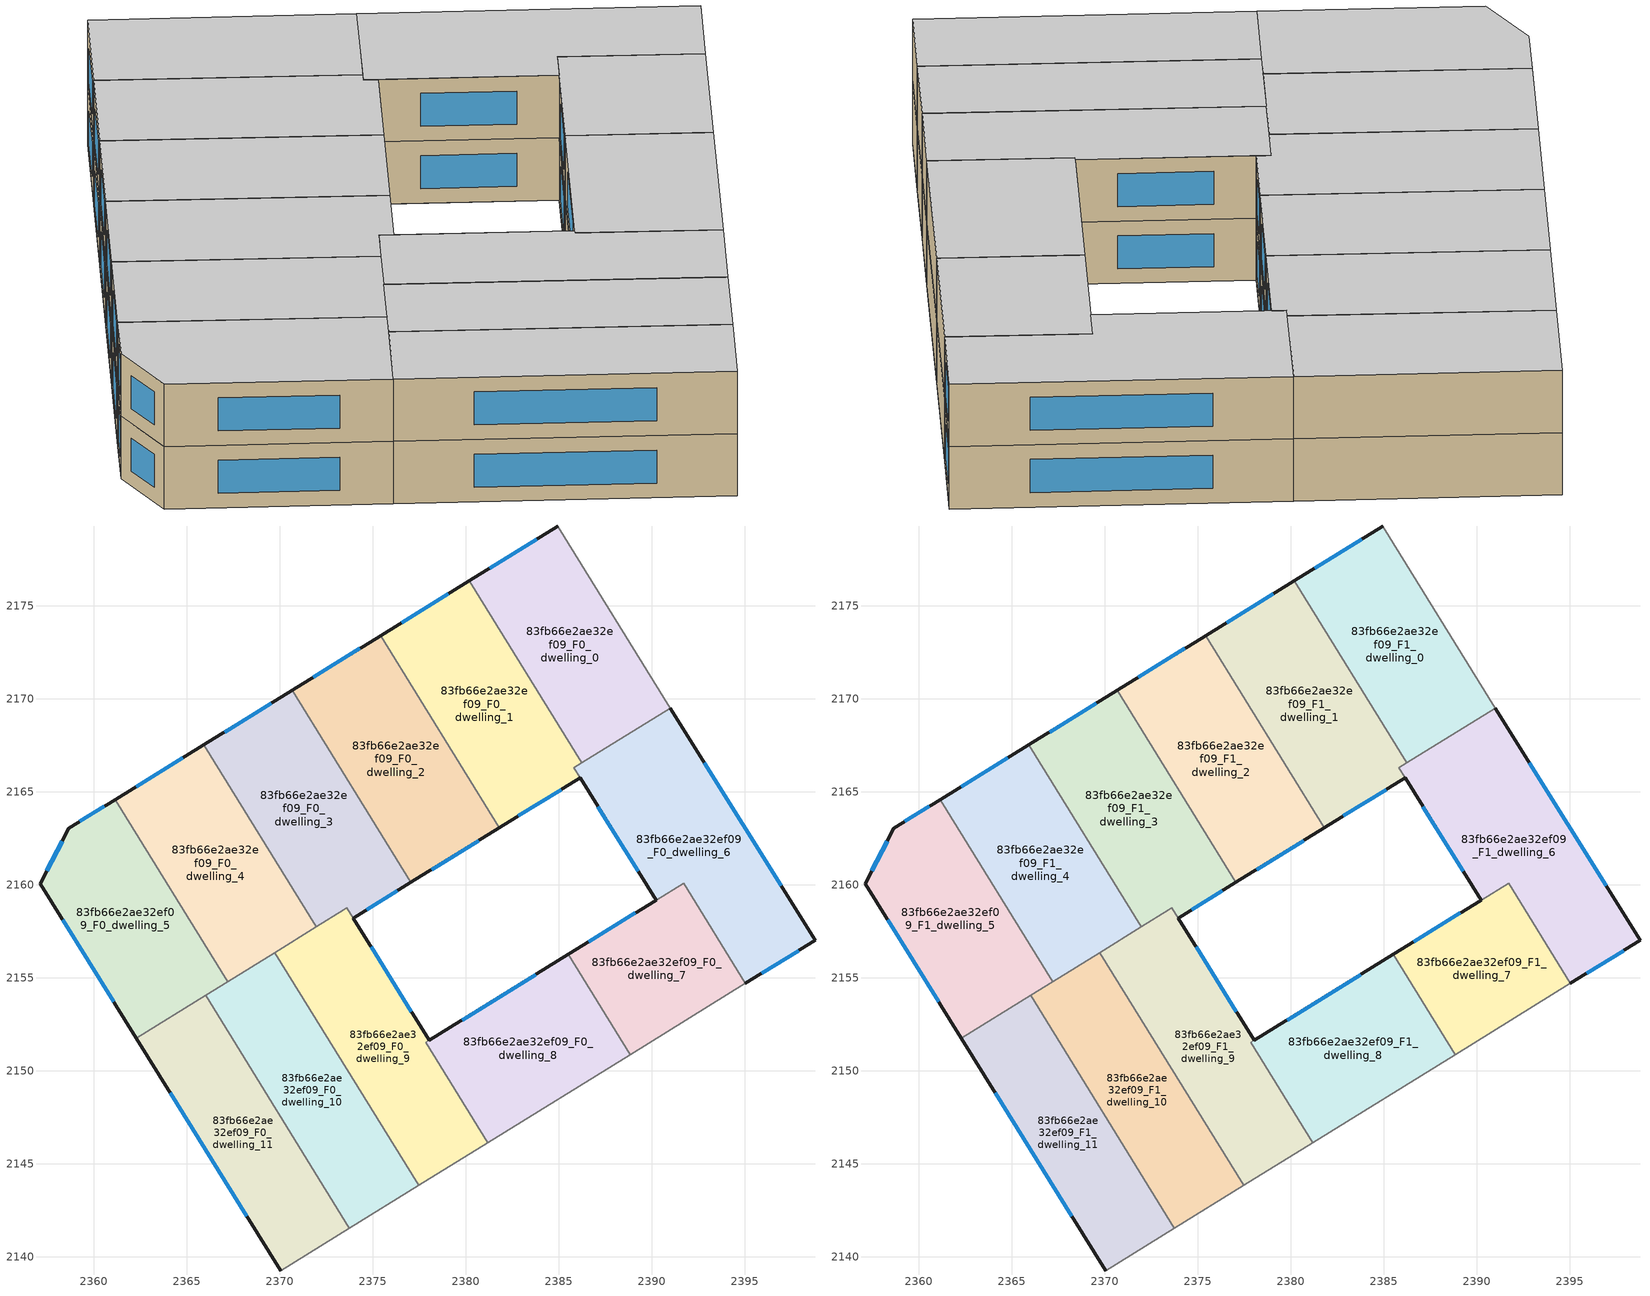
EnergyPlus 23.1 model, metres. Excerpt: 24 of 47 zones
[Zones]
83fb66e2ae32ef09_F0_dwelling_0
 floor ground (EU_floor_Construction): 2384.93,2179.26 2391.01,2169.5 2386.23,2166.55 2380.19,2176.33 z0
 wall outside (EU_wall_Construction): 2384.93,2179.26 2380.19,2176.33 z0:3
 wall to 83fb66e2ae32ef09_F0_dwelling_1 (EU_wall_Construction): 2380.19,2176.33 2386.23,2166.55 z0:3
 wall adiabatic (EU_wall_Construction): 2391.01,2169.5 2384.93,2179.26 z0:3
 wall to 83fb66e2ae32ef09_F0_dwelling_6 (EU_wall_Construction): 2386.23,2166.55 2391.01,2169.5 z0:3
 window (EU_Window_Construction): 2383.82,2178.57 2381.3,2177.02 z0.7:2.3
83fb66e2ae32ef09_F0_dwelling_1
 floor ground (EU_floor_Construction): 2380.19,2176.33 2386.23,2166.55 2385.81,2166.29 2386.14,2165.74 2381.81,2163.06 2375.43,2173.39 z0
 wall outside (EU_wall_Construction): 2380.19,2176.33 2375.43,2173.39 / 2381.81,2163.06 2386.14,2165.74 z0:3
 wall to 83fb66e2ae32ef09_F0_dwelling_2 (EU_wall_Construction): 2375.43,2173.39 2381.81,2163.06 z0:3
 wall to 83fb66e2ae32ef09_F0_dwelling_6 (EU_wall_Construction): 2386.14,2165.74 2385.81,2166.29 2386.23,2166.55 z0:3
 window (EU_Window_Construction): 2379.07,2175.64 2376.55,2174.08 / 2382.83,2163.69 2385.13,2165.11 z0.7:2.3
83fb66e2ae32ef09_F0_dwelling_10
 floor ground (EU_floor_Construction): 2369.73,2156.35 2377.47,2143.84 2373.75,2141.54 2366.02,2154.06 z0
 wall to 83fb66e2ae32ef09_F0_dwelling_11 (EU_wall_Construction): 2366.02,2154.06 2373.75,2141.54 z0:3
 wall to 83fb66e2ae32ef09_F0_dwelling_9 (EU_wall_Construction): 2377.47,2143.84 2369.73,2156.35 z0:3
 wall adiabatic (EU_wall_Construction): 2373.75,2141.54 2377.47,2143.84 z0:3
 wall to 83fb66e2ae32ef09_F0_dwelling_4 (EU_wall_Construction): 2369.73,2156.35 2367.21,2154.79 z0:3
 wall to 83fb66e2ae32ef09_F0_dwelling_5 (EU_wall_Construction): 2367.21,2154.79 2366.02,2154.06 z0:3
83fb66e2ae32ef09_F0_dwelling_11
 floor ground (EU_floor_Construction): 2366.02,2154.06 2373.75,2141.54 2370.05,2139.25 2362.28,2151.75 z0
 wall outside (EU_wall_Construction): 2362.28,2151.75 2370.05,2139.25 z0:3
 wall adiabatic (EU_wall_Construction): 2370.05,2139.25 2373.75,2141.54 z0:3
 wall to 83fb66e2ae32ef09_F0_dwelling_5 (EU_wall_Construction): 2366.02,2154.06 2362.28,2151.75 z0:3
 window (EU_Window_Construction): 2364.11,2148.81 2368.23,2142.19 z0.7:2.3
83fb66e2ae32ef09_F0_dwelling_2
 floor ground (EU_floor_Construction): 2375.43,2173.39 2381.81,2163.06 2377.06,2160.12 2370.67,2170.45 z0
 wall outside (EU_wall_Construction): 2375.43,2173.39 2370.67,2170.45 / 2377.06,2160.12 2381.81,2163.06 z0:3
 wall to 83fb66e2ae32ef09_F0_dwelling_3 (EU_wall_Construction): 2370.67,2170.45 2377.06,2160.12 z0:3
 window (EU_Window_Construction): 2374.31,2172.7 2371.79,2171.14 / 2378.17,2160.81 2380.7,2162.37 z0.7:2.3
83fb66e2ae32ef09_F0_dwelling_3
 floor ground (EU_floor_Construction): 2370.67,2170.45 2377.06,2160.12 2373.96,2158.21 2373.61,2158.75 2371.96,2157.73 2365.92,2167.52 z0
 wall outside (EU_wall_Construction): 2370.67,2170.45 2365.92,2167.52 / 2373.96,2158.21 2377.06,2160.12 z0:3
 wall to 83fb66e2ae32ef09_F0_dwelling_4 (EU_wall_Construction): 2365.92,2167.52 2371.96,2157.73 z0:3
 wall to 83fb66e2ae32ef09_F0_dwelling_9 (EU_wall_Construction): 2371.96,2157.73 2373.45,2158.65 2373.61,2158.75 2373.96,2158.21 z0:3
 window (EU_Window_Construction): 2369.56,2169.76 2367.03,2168.21 / 2374.68,2158.66 2376.33,2159.67 z0.7:2.3
83fb66e2ae32ef09_F0_dwelling_4
 floor ground (EU_floor_Construction): 2365.92,2167.52 2371.96,2157.73 2367.21,2154.79 2361.16,2164.58 z0
 wall outside (EU_wall_Construction): 2365.92,2167.52 2361.16,2164.58 z0:3
 wall to 83fb66e2ae32ef09_F0_dwelling_5 (EU_wall_Construction): 2361.16,2164.58 2367.21,2154.79 z0:3
 wall to 83fb66e2ae32ef09_F0_dwelling_9 (EU_wall_Construction): 2369.73,2156.35 2371.96,2157.73 z0:3
 window (EU_Window_Construction): 2364.8,2166.83 2362.28,2165.27 z0.7:2.3
83fb66e2ae32ef09_F0_dwelling_5
 floor ground (EU_floor_Construction): 2361.16,2164.58 2367.21,2154.79 2362.28,2151.75 2357.11,2160.06 2358.67,2163.04 z0
 wall outside (EU_wall_Construction): 2361.16,2164.58 2358.67,2163.04 2357.11,2160.06 2362.28,2151.75 z0:3
 window (EU_Window_Construction): 2358.33,2158.11 2361.07,2153.7 / 2358.31,2162.34 2357.48,2160.76 / 2360.58,2164.22 2359.26,2163.4 z0.7:2.3
83fb66e2ae32ef09_F0_dwelling_6
 floor ground (EU_floor_Construction): 2391.01,2169.5 2398.77,2157 2395.04,2154.69 2391.71,2160.08 2390.23,2159.17 2385.81,2166.29 z0
 wall outside (EU_wall_Construction): 2395.04,2154.69 2398.77,2157 2391.01,2169.5 / 2386.15,2165.75 2390.23,2159.17 z0:3
 wall to 83fb66e2ae32ef09_F0_dwelling_7 (EU_wall_Construction): 2390.23,2159.17 2391.71,2160.08 2395.04,2154.69 z0:3
 window (EU_Window_Construction): 2396.95,2159.94 2392.83,2166.56 / 2395.92,2155.24 2397.9,2156.46 / 2387.11,2164.2 2389.27,2160.71 z0.7:2.3
83fb66e2ae32ef09_F0_dwelling_7
 floor ground (EU_floor_Construction): 2391.71,2160.08 2395.04,2154.69 2388.84,2150.87 2385.51,2156.25 z0
 wall outside (EU_wall_Construction): 2390.23,2159.17 2385.51,2156.25 z0:3
 wall adiabatic (EU_wall_Construction): 2388.84,2150.87 2395.04,2154.69 z0:3
 wall to 83fb66e2ae32ef09_F0_dwelling_8 (EU_wall_Construction): 2385.51,2156.25 2388.84,2150.87 z0:3
 window (EU_Window_Construction): 2389.12,2158.48 2386.62,2156.94 z0.7:2.3
83fb66e2ae32ef09_F0_dwelling_8
 floor ground (EU_floor_Construction): 2385.51,2156.25 2388.84,2150.87 2381.19,2146.13 2377.86,2151.52 2378.05,2151.63 z0
 wall outside (EU_wall_Construction): 2385.51,2156.25 2378.05,2151.63 z0:3
 wall adiabatic (EU_wall_Construction): 2381.19,2146.13 2388.84,2150.87 z0:3
 wall to 83fb66e2ae32ef09_F0_dwelling_9 (EU_wall_Construction): 2378.04,2151.63 2377.86,2151.52 2381.19,2146.13 z0:3
 window (EU_Window_Construction): 2383.76,2155.17 2379.8,2152.72 z0.7:2.3
83fb66e2ae32ef09_F0_dwelling_9
 floor ground (EU_floor_Construction): 2373.61,2158.75 2378.04,2151.63 2377.86,2151.52 2381.19,2146.13 2377.47,2143.84 2369.73,2156.35 2373.45,2158.65 z0
 wall outside (EU_wall_Construction): 2378.04,2151.63 2373.95,2158.2 z0:3
 wall adiabatic (EU_wall_Construction): 2377.47,2143.84 2381.19,2146.13 z0:3
 window (EU_Window_Construction): 2377.08,2153.18 2374.91,2156.66 z0.7:2.3
83fb66e2ae32ef09_F1_dwelling_0
 floor to 83fb66e2ae32ef09_F0_dwelling_0 (EU_floor_Construction): 2384.93,2179.26 2391.01,2169.5 2386.23,2166.55 2380.19,2176.33 z3
 wall outside (EU_wall_Construction): 2384.93,2179.26 2380.19,2176.33 z3:6
 wall to 83fb66e2ae32ef09_F1_dwelling_1 (EU_wall_Construction): 2380.19,2176.33 2386.23,2166.55 z3:6
 wall adiabatic (EU_wall_Construction): 2391.01,2169.5 2384.93,2179.26 z3:6
 wall to 83fb66e2ae32ef09_F1_dwelling_6 (EU_wall_Construction): 2386.23,2166.55 2391.01,2169.5 z3:6
 window (EU_Window_Construction): 2383.82,2178.57 2381.3,2177.02 z3.7:5.3
 ceiling to 83fb66e2ae32ef09_F2_dwelling_0 (EU_floor_Construction): 2391.01,2169.5 2384.93,2179.26 2380.19,2176.33 2386.23,2166.55 z6
83fb66e2ae32ef09_F1_dwelling_1
 floor to 83fb66e2ae32ef09_F0_dwelling_1 (EU_floor_Construction): 2380.19,2176.33 2386.23,2166.55 2385.81,2166.29 2386.14,2165.74 2381.81,2163.06 2375.43,2173.39 z3
 wall outside (EU_wall_Construction): 2380.19,2176.33 2375.43,2173.39 / 2381.81,2163.06 2386.14,2165.74 z3:6
 wall to 83fb66e2ae32ef09_F1_dwelling_2 (EU_wall_Construction): 2375.43,2173.39 2381.81,2163.06 z3:6
 wall to 83fb66e2ae32ef09_F1_dwelling_6 (EU_wall_Construction): 2386.14,2165.74 2385.81,2166.29 2386.23,2166.55 z3:6
 window (EU_Window_Construction): 2379.07,2175.64 2376.55,2174.08 / 2382.83,2163.69 2385.13,2165.11 z3.7:5.3
 ceiling to 83fb66e2ae32ef09_F2_dwelling_1 (EU_floor_Construction): 2386.14,2165.74 2385.81,2166.29 2386.23,2166.55 2380.19,2176.33 2375.43,2173.39 2381.81,2163.06 z6
83fb66e2ae32ef09_F1_dwelling_10
 floor to 83fb66e2ae32ef09_F0_dwelling_10 (EU_floor_Construction): 2369.73,2156.35 2377.47,2143.84 2373.75,2141.54 2366.02,2154.06 z3
 wall to 83fb66e2ae32ef09_F1_dwelling_11 (EU_wall_Construction): 2366.02,2154.06 2373.75,2141.54 z3:6
 wall to 83fb66e2ae32ef09_F1_dwelling_9 (EU_wall_Construction): 2377.47,2143.84 2369.73,2156.35 z3:6
 wall adiabatic (EU_wall_Construction): 2373.75,2141.54 2377.47,2143.84 z3:6
 wall to 83fb66e2ae32ef09_F1_dwelling_4 (EU_wall_Construction): 2369.73,2156.35 2367.21,2154.79 z3:6
 wall to 83fb66e2ae32ef09_F1_dwelling_5 (EU_wall_Construction): 2367.21,2154.79 2366.02,2154.06 z3:6
 ceiling to 83fb66e2ae32ef09_F2_dwelling_10 (EU_floor_Construction): 2377.47,2143.84 2369.73,2156.35 2366.02,2154.06 2373.75,2141.54 z6
83fb66e2ae32ef09_F1_dwelling_11
 floor to 83fb66e2ae32ef09_F0_dwelling_11 (EU_floor_Construction): 2366.02,2154.06 2373.75,2141.54 2370.05,2139.25 2362.28,2151.75 z3
 wall outside (EU_wall_Construction): 2362.28,2151.75 2370.05,2139.25 z3:6
 wall adiabatic (EU_wall_Construction): 2370.05,2139.25 2373.75,2141.54 z3:6
 wall to 83fb66e2ae32ef09_F1_dwelling_5 (EU_wall_Construction): 2366.02,2154.06 2362.28,2151.75 z3:6
 window (EU_Window_Construction): 2364.11,2148.81 2368.23,2142.19 z3.7:5.3
 ceiling to 83fb66e2ae32ef09_F2_dwelling_11 (EU_floor_Construction): 2373.75,2141.54 2366.02,2154.06 2362.28,2151.75 2370.05,2139.25 z6
83fb66e2ae32ef09_F1_dwelling_2
 floor to 83fb66e2ae32ef09_F0_dwelling_2 (EU_floor_Construction): 2375.43,2173.39 2381.81,2163.06 2377.06,2160.12 2370.67,2170.45 z3
 wall outside (EU_wall_Construction): 2375.43,2173.39 2370.67,2170.45 / 2377.06,2160.12 2381.81,2163.06 z3:6
 wall to 83fb66e2ae32ef09_F1_dwelling_3 (EU_wall_Construction): 2370.67,2170.45 2377.06,2160.12 z3:6
 window (EU_Window_Construction): 2374.31,2172.7 2371.79,2171.14 / 2378.17,2160.81 2380.7,2162.37 z3.7:5.3
 ceiling to 83fb66e2ae32ef09_F2_dwelling_2 (EU_floor_Construction): 2381.81,2163.06 2375.43,2173.39 2370.67,2170.45 2377.06,2160.12 z6
83fb66e2ae32ef09_F1_dwelling_3
 floor to 83fb66e2ae32ef09_F0_dwelling_3 (EU_floor_Construction): 2370.67,2170.45 2377.06,2160.12 2373.96,2158.21 2373.61,2158.75 2371.96,2157.73 2365.92,2167.52 z3
 wall outside (EU_wall_Construction): 2370.67,2170.45 2365.92,2167.52 / 2373.96,2158.21 2377.06,2160.12 z3:6
 wall to 83fb66e2ae32ef09_F1_dwelling_4 (EU_wall_Construction): 2365.92,2167.52 2371.96,2157.73 z3:6
 wall to 83fb66e2ae32ef09_F1_dwelling_9 (EU_wall_Construction): 2371.96,2157.73 2373.45,2158.65 2373.61,2158.75 2373.96,2158.21 z3:6
 window (EU_Window_Construction): 2369.56,2169.76 2367.03,2168.21 / 2374.68,2158.66 2376.33,2159.67 z3.7:5.3
 ceiling to 83fb66e2ae32ef09_F2_dwelling_3 (EU_floor_Construction): 2377.06,2160.12 2370.67,2170.45 2365.92,2167.52 2371.96,2157.73 2373.61,2158.75 2373.96,2158.21 z6
83fb66e2ae32ef09_F1_dwelling_4
 floor to 83fb66e2ae32ef09_F0_dwelling_4 (EU_floor_Construction): 2365.92,2167.52 2371.96,2157.73 2367.21,2154.79 2361.16,2164.58 z3
 wall outside (EU_wall_Construction): 2365.92,2167.52 2361.16,2164.58 z3:6
 wall to 83fb66e2ae32ef09_F1_dwelling_5 (EU_wall_Construction): 2361.16,2164.58 2367.21,2154.79 z3:6
 wall to 83fb66e2ae32ef09_F1_dwelling_9 (EU_wall_Construction): 2369.73,2156.35 2371.96,2157.73 z3:6
 window (EU_Window_Construction): 2364.8,2166.83 2362.28,2165.27 z3.7:5.3
 ceiling to 83fb66e2ae32ef09_F2_dwelling_4 (EU_floor_Construction): 2371.96,2157.73 2365.92,2167.52 2361.16,2164.58 2367.21,2154.79 z6
83fb66e2ae32ef09_F1_dwelling_5
 floor to 83fb66e2ae32ef09_F0_dwelling_5 (EU_floor_Construction): 2361.16,2164.58 2367.21,2154.79 2362.28,2151.75 2357.11,2160.06 2358.67,2163.04 z3
 wall outside (EU_wall_Construction): 2361.16,2164.58 2358.67,2163.04 2357.11,2160.06 2362.28,2151.75 z3:6
 window (EU_Window_Construction): 2358.33,2158.11 2361.07,2153.7 / 2358.31,2162.34 2357.48,2160.76 / 2360.58,2164.22 2359.26,2163.4 z3.7:5.3
 ceiling to 83fb66e2ae32ef09_F2_dwelling_5 (EU_floor_Construction): 2367.21,2154.79 2361.16,2164.58 2358.67,2163.04 2357.11,2160.06 2362.28,2151.75 z6
83fb66e2ae32ef09_F1_dwelling_6
 floor to 83fb66e2ae32ef09_F0_dwelling_6 (EU_floor_Construction): 2391.01,2169.5 2398.77,2157 2395.04,2154.69 2391.71,2160.08 2390.23,2159.17 2385.81,2166.29 z3
 wall outside (EU_wall_Construction): 2395.04,2154.69 2398.77,2157 2391.01,2169.5 / 2386.15,2165.75 2390.23,2159.17 z3:6
 wall to 83fb66e2ae32ef09_F1_dwelling_7 (EU_wall_Construction): 2390.23,2159.17 2391.71,2160.08 2395.04,2154.69 z3:6
 window (EU_Window_Construction): 2396.95,2159.94 2392.83,2166.56 / 2395.92,2155.24 2397.9,2156.46 / 2387.11,2164.2 2389.27,2160.71 z3.7:5.3
 ceiling to 83fb66e2ae32ef09_F2_dwelling_6 (EU_floor_Construction): 2398.77,2157 2391.01,2169.5 2385.81,2166.29 2390.23,2159.17 2391.71,2160.08 2395.04,2154.69 z6
83fb66e2ae32ef09_F1_dwelling_7
 floor to 83fb66e2ae32ef09_F0_dwelling_7 (EU_floor_Construction): 2391.71,2160.08 2395.04,2154.69 2388.84,2150.87 2385.51,2156.25 z3
 wall outside (EU_wall_Construction): 2390.23,2159.17 2385.51,2156.25 z3:6
 wall adiabatic (EU_wall_Construction): 2388.84,2150.87 2395.04,2154.69 z3:6
 wall to 83fb66e2ae32ef09_F1_dwelling_8 (EU_wall_Construction): 2385.51,2156.25 2388.84,2150.87 z3:6
 window (EU_Window_Construction): 2389.12,2158.48 2386.62,2156.94 z3.7:5.3
 ceiling to 83fb66e2ae32ef09_F2_dwelling_7 (EU_floor_Construction): 2395.04,2154.69 2391.71,2160.08 2385.51,2156.25 2388.84,2150.87 z6
83fb66e2ae32ef09_F1_dwelling_8
 floor to 83fb66e2ae32ef09_F0_dwelling_8 (EU_floor_Construction): 2385.51,2156.25 2388.84,2150.87 2381.19,2146.13 2377.86,2151.52 2378.05,2151.63 z3
 wall outside (EU_wall_Construction): 2385.51,2156.25 2378.05,2151.63 z3:6
 wall adiabatic (EU_wall_Construction): 2381.19,2146.13 2388.84,2150.87 z3:6
 wall to 83fb66e2ae32ef09_F1_dwelling_9 (EU_wall_Construction): 2378.04,2151.63 2377.86,2151.52 2381.19,2146.13 z3:6
 window (EU_Window_Construction): 2383.76,2155.17 2379.8,2152.72 z3.7:5.3
 ceiling to 83fb66e2ae32ef09_F2_dwelling_8 (EU_floor_Construction): 2388.84,2150.87 2385.51,2156.25 2378.05,2151.63 2377.86,2151.52 2381.19,2146.13 z6
83fb66e2ae32ef09_F1_dwelling_9
 floor to 83fb66e2ae32ef09_F0_dwelling_9 (EU_floor_Construction): 2373.61,2158.75 2378.04,2151.63 2377.86,2151.52 2381.19,2146.13 2377.47,2143.84 2369.73,2156.35 2373.45,2158.65 z3
 wall outside (EU_wall_Construction): 2378.04,2151.63 2373.95,2158.2 z3:6
 wall adiabatic (EU_wall_Construction): 2377.47,2143.84 2381.19,2146.13 z3:6
 window (EU_Window_Construction): 2377.08,2153.18 2374.91,2156.66 z3.7:5.3
 ceiling to 83fb66e2ae32ef09_F2_dwelling_9 (EU_floor_Construction): 2381.19,2146.13 2377.86,2151.52 2378.04,2151.63 2373.61,2158.75 2373.45,2158.65 2369.73,2156.35 2377.47,2143.84 z6
[Building]
EU S2 Campaign: North Axis=0; Terrain=City; Solar Distribution=FullExterior
[Site:Location]
Budapest.Ferenc.Liszt.Intl.AP: Latitude=47.437; Longitude=19.256; Time Zone=1; Elevation=185
[SizingPeriod:WeatherFileDays]
AnnualSizingPeriod: Begin Month=1; Begin Day of Month=1; End Month=12; End Day of Month=31; Day of Week for Start Day=Monday; Use Weather File Daylight Saving Period=No; Use Weather File Rain and Snow Indicators=No
[MATERIAL]
EU_InternalMass_Material: Roughness=MediumRough; Thickness=0.1; Conductivity=1; Density=1800; Specific Heat=900; Thermal Absorptance=0.9; Solar Absorptance=0.7; Visible Absorptance=0.7
[MATERIAL:NOMASS] Roughness=MediumRough; Thermal Absorptance=0.9; Solar Absorptance=0.7; Visible Absorptance=0.7
Name | Thermal Resistance
EU_wall_NoMass | 0.832559
EU_floor_NoMass | 0.872794
[WINDOWMATERIAL:SIMPLEGLAZINGSYSTEM]
EU_Window_SimpleGlazing: UFactor=2.79869; Solar Heat Gain Coefficient=0.75; Visible Transmittance=0.75
[CONSTRUCTION]
EU_wall_Construction: EU_wall_NoMass
EU_floor_Construction: EU_floor_NoMass
EU_Window_Construction: EU_Window_SimpleGlazing
EU_InternalMass_Construction: EU_InternalMass_Material
[ZONE] Type=1; Multiplier=1; Ceiling Height=autocalculate; Floor Area=autocalculate; Part of Total Floor Area=Yes
Name | Volume
83fb66e2ae32ef09_F0_dwelling_0; 83fb66e2ae32ef09_F1_dwelling_0 | 192.948
83fb66e2ae32ef09_F0_dwelling_1; 83fb66e2ae32ef09_F1_dwelling_1 | 202.693
83fb66e2ae32ef09_F0_dwelling_10; 83fb66e2ae32ef09_F1_dwelling_10 | 192.91
83fb66e2ae32ef09_F0_dwelling_11; 83fb66e2ae32ef09_F1_dwelling_11 | 192.95
83fb66e2ae32ef09_F0_dwelling_2; 83fb66e2ae32ef09_F1_dwelling_2 | 203.661
83fb66e2ae32ef09_F0_dwelling_3; 83fb66e2ae32ef09_F1_dwelling_3 | 199.964
83fb66e2ae32ef09_F0_dwelling_4; 83fb66e2ae32ef09_F1_dwelling_4 | 192.937
83fb66e2ae32ef09_F0_dwelling_5; 83fb66e2ae32ef09_F1_dwelling_5 | 192.918
83fb66e2ae32ef09_F0_dwelling_6; 83fb66e2ae32ef09_F1_dwelling_6 | 236.82
83fb66e2ae32ef09_F0_dwelling_7; 83fb66e2ae32ef09_F1_dwelling_7 | 138.366
83fb66e2ae32ef09_F0_dwelling_8; 83fb66e2ae32ef09_F1_dwelling_8 | 170.898
83fb66e2ae32ef09_F0_dwelling_9; 83fb66e2ae32ef09_F1_dwelling_9 | 198.029
[INTERNALMASS] Construction=EU_InternalMass_Construction
Name | Zone or ZoneList | Surface Area
83fb66e2ae32ef09_F0_dwelling_0_EU_InternalMass | 83fb66e2ae32ef09_F0_dwelling_0 | 64.3162
83fb66e2ae32ef09_F0_dwelling_1_EU_InternalMass | 83fb66e2ae32ef09_F0_dwelling_1 | 67.5623
83fb66e2ae32ef09_F0_dwelling_2_EU_InternalMass | 83fb66e2ae32ef09_F0_dwelling_2 | 67.8938
83fb66e2ae32ef09_F0_dwelling_3_EU_InternalMass | 83fb66e2ae32ef09_F0_dwelling_3 | 66.6567
83fb66e2ae32ef09_F0_dwelling_4_EU_InternalMass | 83fb66e2ae32ef09_F0_dwelling_4 | 64.3124
83fb66e2ae32ef09_F0_dwelling_5_EU_InternalMass | 83fb66e2ae32ef09_F0_dwelling_5 | 64.3063
83fb66e2ae32ef09_F0_dwelling_6_EU_InternalMass | 83fb66e2ae32ef09_F0_dwelling_6 | 78.9581
83fb66e2ae32ef09_F0_dwelling_7_EU_InternalMass | 83fb66e2ae32ef09_F0_dwelling_7 | 46.1363
83fb66e2ae32ef09_F0_dwelling_8_EU_InternalMass | 83fb66e2ae32ef09_F0_dwelling_8 | 56.969
83fb66e2ae32ef09_F0_dwelling_9_EU_InternalMass | 83fb66e2ae32ef09_F0_dwelling_9 | 66.0131
83fb66e2ae32ef09_F0_dwelling_10_EU_InternalMass | 83fb66e2ae32ef09_F0_dwelling_10 | 64.3032
83fb66e2ae32ef09_F0_dwelling_11_EU_InternalMass | 83fb66e2ae32ef09_F0_dwelling_11 | 64.3165
83fb66e2ae32ef09_F1_dwelling_0_EU_InternalMass | 83fb66e2ae32ef09_F1_dwelling_0 | 64.3162
83fb66e2ae32ef09_F1_dwelling_1_EU_InternalMass | 83fb66e2ae32ef09_F1_dwelling_1 | 67.5623
83fb66e2ae32ef09_F1_dwelling_2_EU_InternalMass | 83fb66e2ae32ef09_F1_dwelling_2 | 67.8938
83fb66e2ae32ef09_F1_dwelling_3_EU_InternalMass | 83fb66e2ae32ef09_F1_dwelling_3 | 66.6567
83fb66e2ae32ef09_F1_dwelling_4_EU_InternalMass | 83fb66e2ae32ef09_F1_dwelling_4 | 64.3124
83fb66e2ae32ef09_F1_dwelling_5_EU_InternalMass | 83fb66e2ae32ef09_F1_dwelling_5 | 64.3063
83fb66e2ae32ef09_F1_dwelling_6_EU_InternalMass | 83fb66e2ae32ef09_F1_dwelling_6 | 78.9581
83fb66e2ae32ef09_F1_dwelling_7_EU_InternalMass | 83fb66e2ae32ef09_F1_dwelling_7 | 46.1363
83fb66e2ae32ef09_F1_dwelling_8_EU_InternalMass | 83fb66e2ae32ef09_F1_dwelling_8 | 56.969
83fb66e2ae32ef09_F1_dwelling_9_EU_InternalMass | 83fb66e2ae32ef09_F1_dwelling_9 | 66.0131
83fb66e2ae32ef09_F1_dwelling_10_EU_InternalMass | 83fb66e2ae32ef09_F1_dwelling_10 | 64.3032
83fb66e2ae32ef09_F1_dwelling_11_EU_InternalMass | 83fb66e2ae32ef09_F1_dwelling_11 | 64.3165
[OTHEREQUIPMENT] Fuel Type=Electricity; Design Level Calculation Method=Watts/Area; Power per Zone Floor Area=1; Fraction Latent=0; Fraction Radiant=0; Fraction Lost=0; Carbon Dioxide Generation Rate=0; EndUse Subcategory=EU_Step8_InternalGains
Name | Zone or ZoneList or Space or SpaceList | Schedule
EU_Step8_InternalGain_83fb66e2ae32ef09_F0_dwelling_0_f000 | 83fb66e2ae32ef09_F0_dwelling_0 | EU_Step8_GainSchedule_83fb66e2ae32ef09_F0_dwelling_0_f000
EU_Step8_InternalGain_83fb66e2ae32ef09_F0_dwelling_1_f000 | 83fb66e2ae32ef09_F0_dwelling_1 | EU_Step8_GainSchedule_83fb66e2ae32ef09_F0_dwelling_1_f000
EU_Step8_InternalGain_83fb66e2ae32ef09_F0_dwelling_2_f000 | 83fb66e2ae32ef09_F0_dwelling_2 | EU_Step8_GainSchedule_83fb66e2ae32ef09_F0_dwelling_2_f000
EU_Step8_InternalGain_83fb66e2ae32ef09_F0_dwelling_3_f000 | 83fb66e2ae32ef09_F0_dwelling_3 | EU_Step8_GainSchedule_83fb66e2ae32ef09_F0_dwelling_3_f000
EU_Step8_InternalGain_83fb66e2ae32ef09_F0_dwelling_4_f000 | 83fb66e2ae32ef09_F0_dwelling_4 | EU_Step8_GainSchedule_83fb66e2ae32ef09_F0_dwelling_4_f000
EU_Step8_InternalGain_83fb66e2ae32ef09_F0_dwelling_5_f000 | 83fb66e2ae32ef09_F0_dwelling_5 | EU_Step8_GainSchedule_83fb66e2ae32ef09_F0_dwelling_5_f000
EU_Step8_InternalGain_83fb66e2ae32ef09_F0_dwelling_6_f000 | 83fb66e2ae32ef09_F0_dwelling_6 | EU_Step8_GainSchedule_83fb66e2ae32ef09_F0_dwelling_6_f000
EU_Step8_InternalGain_83fb66e2ae32ef09_F0_dwelling_7_f000 | 83fb66e2ae32ef09_F0_dwelling_7 | EU_Step8_GainSchedule_83fb66e2ae32ef09_F0_dwelling_7_f000
EU_Step8_InternalGain_83fb66e2ae32ef09_F0_dwelling_8_f000 | 83fb66e2ae32ef09_F0_dwelling_8 | EU_Step8_GainSchedule_83fb66e2ae32ef09_F0_dwelling_8_f000
EU_Step8_InternalGain_83fb66e2ae32ef09_F0_dwelling_9_f000 | 83fb66e2ae32ef09_F0_dwelling_9 | EU_Step8_GainSchedule_83fb66e2ae32ef09_F0_dwelling_9_f000
EU_Step8_InternalGain_83fb66e2ae32ef09_F0_dwelling_10_f000 | 83fb66e2ae32ef09_F0_dwelling_10 | EU_Step8_GainSchedule_83fb66e2ae32ef09_F0_dwelling_10_f000
EU_Step8_InternalGain_83fb66e2ae32ef09_F0_dwelling_11_f000 | 83fb66e2ae32ef09_F0_dwelling_11 | EU_Step8_GainSchedule_83fb66e2ae32ef09_F0_dwelling_11_f000
EU_Step8_InternalGain_83fb66e2ae32ef09_F1_dwelling_0_f000 | 83fb66e2ae32ef09_F1_dwelling_0 | EU_Step8_GainSchedule_83fb66e2ae32ef09_F1_dwelling_0_f000
EU_Step8_InternalGain_83fb66e2ae32ef09_F1_dwelling_1_f000 | 83fb66e2ae32ef09_F1_dwelling_1 | EU_Step8_GainSchedule_83fb66e2ae32ef09_F1_dwelling_1_f000
EU_Step8_InternalGain_83fb66e2ae32ef09_F1_dwelling_2_f000 | 83fb66e2ae32ef09_F1_dwelling_2 | EU_Step8_GainSchedule_83fb66e2ae32ef09_F1_dwelling_2_f000
EU_Step8_InternalGain_83fb66e2ae32ef09_F1_dwelling_3_f000 | 83fb66e2ae32ef09_F1_dwelling_3 | EU_Step8_GainSchedule_83fb66e2ae32ef09_F1_dwelling_3_f000
EU_Step8_InternalGain_83fb66e2ae32ef09_F1_dwelling_4_f000 | 83fb66e2ae32ef09_F1_dwelling_4 | EU_Step8_GainSchedule_83fb66e2ae32ef09_F1_dwelling_4_f000
EU_Step8_InternalGain_83fb66e2ae32ef09_F1_dwelling_5_f000 | 83fb66e2ae32ef09_F1_dwelling_5 | EU_Step8_GainSchedule_83fb66e2ae32ef09_F1_dwelling_5_f000
EU_Step8_InternalGain_83fb66e2ae32ef09_F1_dwelling_6_f000 | 83fb66e2ae32ef09_F1_dwelling_6 | EU_Step8_GainSchedule_83fb66e2ae32ef09_F1_dwelling_6_f000
EU_Step8_InternalGain_83fb66e2ae32ef09_F1_dwelling_7_f000 | 83fb66e2ae32ef09_F1_dwelling_7 | EU_Step8_GainSchedule_83fb66e2ae32ef09_F1_dwelling_7_f000
EU_Step8_InternalGain_83fb66e2ae32ef09_F1_dwelling_8_f000 | 83fb66e2ae32ef09_F1_dwelling_8 | EU_Step8_GainSchedule_83fb66e2ae32ef09_F1_dwelling_8_f000
EU_Step8_InternalGain_83fb66e2ae32ef09_F1_dwelling_9_f000 | 83fb66e2ae32ef09_F1_dwelling_9 | EU_Step8_GainSchedule_83fb66e2ae32ef09_F1_dwelling_9_f000
EU_Step8_InternalGain_83fb66e2ae32ef09_F1_dwelling_10_f000 | 83fb66e2ae32ef09_F1_dwelling_10 | EU_Step8_GainSchedule_83fb66e2ae32ef09_F1_dwelling_10_f000
EU_Step8_InternalGain_83fb66e2ae32ef09_F1_dwelling_11_f000 | 83fb66e2ae32ef09_F1_dwelling_11 | EU_Step8_GainSchedule_83fb66e2ae32ef09_F1_dwelling_11_f000
[ZONEVENTILATION:DESIGNFLOWRATE] Schedule=EU_AlwaysOn; Design Flow Rate Calculation Method=AirChanges/Hour; Air Changes per Hour=0.475469; Ventilation Type=Natural; Fan Pressure Rise=0; Fan Total Efficiency=1; Constant Term Coefficient=1; Temperature Term Coefficient=0; Velocity Term Coefficient=0; Velocity Squared Term Coefficient=0; Minimum Indoor Temperature=-100; Maximum Indoor Temperature=100; Delta Temperature=-100; Minimum Outdoor Temperature=-100; Maximum Outdoor Temperature=100; Maximum Wind Speed=40
Name | Zone or ZoneList or Space or SpaceList
EU_ConstantAir_83fb66e2ae32ef09_F0_dwelling_0 | 83fb66e2ae32ef09_F0_dwelling_0
EU_ConstantAir_83fb66e2ae32ef09_F0_dwelling_1 | 83fb66e2ae32ef09_F0_dwelling_1
EU_ConstantAir_83fb66e2ae32ef09_F0_dwelling_2 | 83fb66e2ae32ef09_F0_dwelling_2
EU_ConstantAir_83fb66e2ae32ef09_F0_dwelling_3 | 83fb66e2ae32ef09_F0_dwelling_3
EU_ConstantAir_83fb66e2ae32ef09_F0_dwelling_4 | 83fb66e2ae32ef09_F0_dwelling_4
EU_ConstantAir_83fb66e2ae32ef09_F0_dwelling_5 | 83fb66e2ae32ef09_F0_dwelling_5
EU_ConstantAir_83fb66e2ae32ef09_F0_dwelling_6 | 83fb66e2ae32ef09_F0_dwelling_6
EU_ConstantAir_83fb66e2ae32ef09_F0_dwelling_7 | 83fb66e2ae32ef09_F0_dwelling_7
EU_ConstantAir_83fb66e2ae32ef09_F0_dwelling_8 | 83fb66e2ae32ef09_F0_dwelling_8
EU_ConstantAir_83fb66e2ae32ef09_F0_dwelling_9 | 83fb66e2ae32ef09_F0_dwelling_9
EU_ConstantAir_83fb66e2ae32ef09_F0_dwelling_10 | 83fb66e2ae32ef09_F0_dwelling_10
EU_ConstantAir_83fb66e2ae32ef09_F0_dwelling_11 | 83fb66e2ae32ef09_F0_dwelling_11
EU_ConstantAir_83fb66e2ae32ef09_F1_dwelling_0 | 83fb66e2ae32ef09_F1_dwelling_0
EU_ConstantAir_83fb66e2ae32ef09_F1_dwelling_1 | 83fb66e2ae32ef09_F1_dwelling_1
EU_ConstantAir_83fb66e2ae32ef09_F1_dwelling_2 | 83fb66e2ae32ef09_F1_dwelling_2
EU_ConstantAir_83fb66e2ae32ef09_F1_dwelling_3 | 83fb66e2ae32ef09_F1_dwelling_3
EU_ConstantAir_83fb66e2ae32ef09_F1_dwelling_4 | 83fb66e2ae32ef09_F1_dwelling_4
EU_ConstantAir_83fb66e2ae32ef09_F1_dwelling_5 | 83fb66e2ae32ef09_F1_dwelling_5
EU_ConstantAir_83fb66e2ae32ef09_F1_dwelling_6 | 83fb66e2ae32ef09_F1_dwelling_6
EU_ConstantAir_83fb66e2ae32ef09_F1_dwelling_7 | 83fb66e2ae32ef09_F1_dwelling_7
EU_ConstantAir_83fb66e2ae32ef09_F1_dwelling_8 | 83fb66e2ae32ef09_F1_dwelling_8
EU_ConstantAir_83fb66e2ae32ef09_F1_dwelling_9 | 83fb66e2ae32ef09_F1_dwelling_9
EU_ConstantAir_83fb66e2ae32ef09_F1_dwelling_10 | 83fb66e2ae32ef09_F1_dwelling_10
EU_ConstantAir_83fb66e2ae32ef09_F1_dwelling_11 | 83fb66e2ae32ef09_F1_dwelling_11
[HVACTEMPLATE:THERMOSTAT] Constant Heating Setpoint=20; Constant Cooling Setpoint=50
EU_HeatOnly_83fb66e2ae32ef09_F0_dwelling_0; EU_HeatOnly_83fb66e2ae32ef09_F0_dwelling_1; EU_HeatOnly_83fb66e2ae32ef09_F0_dwelling_2; EU_HeatOnly_83fb66e2ae32ef09_F0_dwelling_3; EU_HeatOnly_83fb66e2ae32ef09_F0_dwelling_4; EU_HeatOnly_83fb66e2ae32ef09_F0_dwelling_5; EU_HeatOnly_83fb66e2ae32ef09_F0_dwelling_6; EU_HeatOnly_83fb66e2ae32ef09_F0_dwelling_7; EU_HeatOnly_83fb66e2ae32ef09_F0_dwelling_8; EU_HeatOnly_83fb66e2ae32ef09_F0_dwelling_9; EU_HeatOnly_83fb66e2ae32ef09_F0_dwelling_10; EU_HeatOnly_83fb66e2ae32ef09_F0_dwelling_11; EU_HeatOnly_83fb66e2ae32ef09_F1_dwelling_0; EU_HeatOnly_83fb66e2ae32ef09_F1_dwelling_1; EU_HeatOnly_83fb66e2ae32ef09_F1_dwelling_2; EU_HeatOnly_83fb66e2ae32ef09_F1_dwelling_3; EU_HeatOnly_83fb66e2ae32ef09_F1_dwelling_4; EU_HeatOnly_83fb66e2ae32ef09_F1_dwelling_5; EU_HeatOnly_83fb66e2ae32ef09_F1_dwelling_6; EU_HeatOnly_83fb66e2ae32ef09_F1_dwelling_7; EU_HeatOnly_83fb66e2ae32ef09_F1_dwelling_8; EU_HeatOnly_83fb66e2ae32ef09_F1_dwelling_9; EU_HeatOnly_83fb66e2ae32ef09_F1_dwelling_10; EU_HeatOnly_83fb66e2ae32ef09_F1_dwelling_11; EU_HeatOnly_83fb66e2ae32ef09_F2_dwelling_0; EU_HeatOnly_83fb66e2ae32ef09_F2_dwelling_1; EU_HeatOnly_83fb66e2ae32ef09_F2_dwelling_2; EU_HeatOnly_83fb66e2ae32ef09_F2_dwelling_3; EU_HeatOnly_83fb66e2ae32ef09_F2_dwelling_4; EU_HeatOnly_83fb66e2ae32ef09_F2_dwelling_5; EU_HeatOnly_83fb66e2ae32ef09_F2_dwelling_6; EU_HeatOnly_83fb66e2ae32ef09_F2_dwelling_7; EU_HeatOnly_83fb66e2ae32ef09_F2_dwelling_8; EU_HeatOnly_83fb66e2ae32ef09_F2_dwelling_9; EU_HeatOnly_83fb66e2ae32ef09_F2_dwelling_10; EU_HeatOnly_83fb66e2ae32ef09_F2_dwelling_11; EU_HeatOnly_83fb66e2ae32ef09_F3_dwelling_0; EU_HeatOnly_83fb66e2ae32ef09_F3_dwelling_1; EU_HeatOnly_83fb66e2ae32ef09_F3_dwelling_2; EU_HeatOnly_83fb66e2ae32ef09_F3_dwelling_3; EU_HeatOnly_83fb66e2ae32ef09_F3_dwelling_4; EU_HeatOnly_83fb66e2ae32ef09_F3_dwelling_5; EU_HeatOnly_83fb66e2ae32ef09_F3_dwelling_6; EU_HeatOnly_83fb66e2ae32ef09_F3_dwelling_7; EU_HeatOnly_83fb66e2ae32ef09_F3_dwelling_8; EU_HeatOnly_83fb66e2ae32ef09_F3_dwelling_9; EU_HeatOnly_83fb66e2ae32ef09_F3_dwelling_10
[HVACTEMPLATE:ZONE:IDEALLOADSAIRSYSTEM] System Availability Schedule=EU_AlwaysOn; Maximum Heating Supply Air Temperature=50; Minimum Cooling Supply Air Temperature=13; Maximum Heating Supply Air Humidity Ratio=0.0156; Minimum Cooling Supply Air Humidity Ratio=0.0077; Heating Limit=NoLimit; Cooling Limit=NoLimit; Heating Availability Schedule=EU_AlwaysOn; Cooling Availability Schedule=EU_CoolingOff; Dehumidification Control Type=ConstantSensibleHeatRatio; Cooling Sensible Heat Ratio=0.7; Dehumidification Setpoint=60; Humidification Control Type=None; Humidification Setpoint=30; Outdoor Air Method=None; Outdoor Air Flow Rate per Person=0.00944; Outdoor Air Flow Rate per Zone Floor Area=0; Outdoor Air Flow Rate per Zone=0; Demand Controlled Ventilation Type=None; Outdoor Air Economizer Type=NoEconomizer; Heat Recovery Type=None; Sensible Heat Recovery Effectiveness=0.7; Latent Heat Recovery Effectiveness=0.65
Name | Template Thermostat
83fb66e2ae32ef09_F0_dwelling_0 | EU_HeatOnly_83fb66e2ae32ef09_F0_dwelling_0
83fb66e2ae32ef09_F0_dwelling_1 | EU_HeatOnly_83fb66e2ae32ef09_F0_dwelling_1
83fb66e2ae32ef09_F0_dwelling_2 | EU_HeatOnly_83fb66e2ae32ef09_F0_dwelling_2
83fb66e2ae32ef09_F0_dwelling_3 | EU_HeatOnly_83fb66e2ae32ef09_F0_dwelling_3
83fb66e2ae32ef09_F0_dwelling_4 | EU_HeatOnly_83fb66e2ae32ef09_F0_dwelling_4
83fb66e2ae32ef09_F0_dwelling_5 | EU_HeatOnly_83fb66e2ae32ef09_F0_dwelling_5
83fb66e2ae32ef09_F0_dwelling_6 | EU_HeatOnly_83fb66e2ae32ef09_F0_dwelling_6
83fb66e2ae32ef09_F0_dwelling_7 | EU_HeatOnly_83fb66e2ae32ef09_F0_dwelling_7
83fb66e2ae32ef09_F0_dwelling_8 | EU_HeatOnly_83fb66e2ae32ef09_F0_dwelling_8
83fb66e2ae32ef09_F0_dwelling_9 | EU_HeatOnly_83fb66e2ae32ef09_F0_dwelling_9
83fb66e2ae32ef09_F0_dwelling_10 | EU_HeatOnly_83fb66e2ae32ef09_F0_dwelling_10
83fb66e2ae32ef09_F0_dwelling_11 | EU_HeatOnly_83fb66e2ae32ef09_F0_dwelling_11
83fb66e2ae32ef09_F1_dwelling_0 | EU_HeatOnly_83fb66e2ae32ef09_F1_dwelling_0
83fb66e2ae32ef09_F1_dwelling_1 | EU_HeatOnly_83fb66e2ae32ef09_F1_dwelling_1
83fb66e2ae32ef09_F1_dwelling_2 | EU_HeatOnly_83fb66e2ae32ef09_F1_dwelling_2
83fb66e2ae32ef09_F1_dwelling_3 | EU_HeatOnly_83fb66e2ae32ef09_F1_dwelling_3
83fb66e2ae32ef09_F1_dwelling_4 | EU_HeatOnly_83fb66e2ae32ef09_F1_dwelling_4
83fb66e2ae32ef09_F1_dwelling_5 | EU_HeatOnly_83fb66e2ae32ef09_F1_dwelling_5
83fb66e2ae32ef09_F1_dwelling_6 | EU_HeatOnly_83fb66e2ae32ef09_F1_dwelling_6
83fb66e2ae32ef09_F1_dwelling_7 | EU_HeatOnly_83fb66e2ae32ef09_F1_dwelling_7
83fb66e2ae32ef09_F1_dwelling_8 | EU_HeatOnly_83fb66e2ae32ef09_F1_dwelling_8
83fb66e2ae32ef09_F1_dwelling_9 | EU_HeatOnly_83fb66e2ae32ef09_F1_dwelling_9
83fb66e2ae32ef09_F1_dwelling_10 | EU_HeatOnly_83fb66e2ae32ef09_F1_dwelling_10
83fb66e2ae32ef09_F1_dwelling_11 | EU_HeatOnly_83fb66e2ae32ef09_F1_dwelling_11
[SIZING:ZONE] Zone Cooling Design Supply Air Temperature Input Method=SupplyAirTemperature; Zone Cooling Design Supply Air Temperature=13; Zone Heating Design Supply Air Temperature Input Method=SupplyAirTemperature; Zone Heating Design Supply Air Temperature=50; Zone Cooling Design Supply Air Humidity Ratio=0.008; Zone Heating Design Supply Air Humidity Ratio=0.008; Cooling Design Air Flow Method=DesignDay; Cooling Design Air Flow Rate=0; Cooling Minimum Air Flow per Zone Floor Area=0.000762; Cooling Minimum Air Flow=0; Cooling Minimum Air Flow Fraction=0.2; Heating Design Air Flow Method=DesignDay; Heating Design Air Flow Rate=0; Heating Maximum Air Flow per Zone Floor Area=0.002032; Heating Maximum Air Flow=0.141576; Heating Maximum Air Flow Fraction=0.3; Account for Dedicated Outdoor Air System=No; Dedicated Outdoor Air System Control Strategy=NeutralSupplyAir; Dedicated Outdoor Air Low Setpoint Temperature for Design=autosize; Dedicated Outdoor Air High Setpoint Temperature for Design=autosize; Zone Load Sizing Method=Sensible Load Only No Latent Load; Zone Latent Cooling Design Supply Air Humidity Ratio Input Method=HumidityRatioDifference; Zone Cooling Design Supply Air Humidity Ratio Difference=0.005; Zone Latent Heating Design Supply Air Humidity Ratio Input Method=HumidityRatioDifference; Zone Humidification Design Supply Air Humidity Ratio Difference=0.005
83fb66e2ae32ef09_F0_dwelling_0; 83fb66e2ae32ef09_F0_dwelling_1; 83fb66e2ae32ef09_F0_dwelling_2; 83fb66e2ae32ef09_F0_dwelling_3; 83fb66e2ae32ef09_F0_dwelling_4; 83fb66e2ae32ef09_F0_dwelling_5; 83fb66e2ae32ef09_F0_dwelling_6; 83fb66e2ae32ef09_F0_dwelling_7; 83fb66e2ae32ef09_F0_dwelling_8; 83fb66e2ae32ef09_F0_dwelling_9; 83fb66e2ae32ef09_F0_dwelling_10; 83fb66e2ae32ef09_F0_dwelling_11; 83fb66e2ae32ef09_F1_dwelling_0; 83fb66e2ae32ef09_F1_dwelling_1; 83fb66e2ae32ef09_F1_dwelling_2; 83fb66e2ae32ef09_F1_dwelling_3; 83fb66e2ae32ef09_F1_dwelling_4; 83fb66e2ae32ef09_F1_dwelling_5; 83fb66e2ae32ef09_F1_dwelling_6; 83fb66e2ae32ef09_F1_dwelling_7; 83fb66e2ae32ef09_F1_dwelling_8; 83fb66e2ae32ef09_F1_dwelling_9; 83fb66e2ae32ef09_F1_dwelling_10; 83fb66e2ae32ef09_F1_dwelling_11
[SCHEDULE:CONSTANT]
Name | Hourly Value
EU_AlwaysOn | 1
EU_CoolingOff | 0
[SCHEDULE:FILE] Column Number=1; Rows to Skip at Top=0; Number of Hours of Data=8760; Column Separator=Comma; Interpolate to Timestep=No; Minutes per Item=60; Adjust Schedule for Daylight Savings=Yes
Name | File
EU_Step8_GainSchedule_83fb66e2ae32ef09_F0_dwelling_0_f000 | ../../schedules/83fb66e2ae32ef09/83fb66e2ae32ef09_F0_dwelling_0_f000_gain.csv
EU_Step8_GainSchedule_83fb66e2ae32ef09_F0_dwelling_1_f000 | ../../schedules/83fb66e2ae32ef09/83fb66e2ae32ef09_F0_dwelling_1_f000_gain.csv
EU_Step8_GainSchedule_83fb66e2ae32ef09_F0_dwelling_2_f000 | ../../schedules/83fb66e2ae32ef09/83fb66e2ae32ef09_F0_dwelling_2_f000_gain.csv
EU_Step8_GainSchedule_83fb66e2ae32ef09_F0_dwelling_3_f000 | ../../schedules/83fb66e2ae32ef09/83fb66e2ae32ef09_F0_dwelling_3_f000_gain.csv
EU_Step8_GainSchedule_83fb66e2ae32ef09_F0_dwelling_4_f000 | ../../schedules/83fb66e2ae32ef09/83fb66e2ae32ef09_F0_dwelling_4_f000_gain.csv
EU_Step8_GainSchedule_83fb66e2ae32ef09_F0_dwelling_5_f000 | ../../schedules/83fb66e2ae32ef09/83fb66e2ae32ef09_F0_dwelling_5_f000_gain.csv
EU_Step8_GainSchedule_83fb66e2ae32ef09_F0_dwelling_6_f000 | ../../schedules/83fb66e2ae32ef09/83fb66e2ae32ef09_F0_dwelling_6_f000_gain.csv
EU_Step8_GainSchedule_83fb66e2ae32ef09_F0_dwelling_7_f000 | ../../schedules/83fb66e2ae32ef09/83fb66e2ae32ef09_F0_dwelling_7_f000_gain.csv
EU_Step8_GainSchedule_83fb66e2ae32ef09_F0_dwelling_8_f000 | ../../schedules/83fb66e2ae32ef09/83fb66e2ae32ef09_F0_dwelling_8_f000_gain.csv
EU_Step8_GainSchedule_83fb66e2ae32ef09_F0_dwelling_9_f000 | ../../schedules/83fb66e2ae32ef09/83fb66e2ae32ef09_F0_dwelling_9_f000_gain.csv
EU_Step8_GainSchedule_83fb66e2ae32ef09_F0_dwelling_10_f000 | ../../schedules/83fb66e2ae32ef09/83fb66e2ae32ef09_F0_dwelling_10_f000_gain.csv
EU_Step8_GainSchedule_83fb66e2ae32ef09_F0_dwelling_11_f000 | ../../schedules/83fb66e2ae32ef09/83fb66e2ae32ef09_F0_dwelling_11_f000_gain.csv
EU_Step8_GainSchedule_83fb66e2ae32ef09_F1_dwelling_0_f000 | ../../schedules/83fb66e2ae32ef09/83fb66e2ae32ef09_F1_dwelling_0_f000_gain.csv
EU_Step8_GainSchedule_83fb66e2ae32ef09_F1_dwelling_1_f000 | ../../schedules/83fb66e2ae32ef09/83fb66e2ae32ef09_F1_dwelling_1_f000_gain.csv
EU_Step8_GainSchedule_83fb66e2ae32ef09_F1_dwelling_2_f000 | ../../schedules/83fb66e2ae32ef09/83fb66e2ae32ef09_F1_dwelling_2_f000_gain.csv
EU_Step8_GainSchedule_83fb66e2ae32ef09_F1_dwelling_3_f000 | ../../schedules/83fb66e2ae32ef09/83fb66e2ae32ef09_F1_dwelling_3_f000_gain.csv
EU_Step8_GainSchedule_83fb66e2ae32ef09_F1_dwelling_4_f000 | ../../schedules/83fb66e2ae32ef09/83fb66e2ae32ef09_F1_dwelling_4_f000_gain.csv
EU_Step8_GainSchedule_83fb66e2ae32ef09_F1_dwelling_5_f000 | ../../schedules/83fb66e2ae32ef09/83fb66e2ae32ef09_F1_dwelling_5_f000_gain.csv
EU_Step8_GainSchedule_83fb66e2ae32ef09_F1_dwelling_6_f000 | ../../schedules/83fb66e2ae32ef09/83fb66e2ae32ef09_F1_dwelling_6_f000_gain.csv
EU_Step8_GainSchedule_83fb66e2ae32ef09_F1_dwelling_7_f000 | ../../schedules/83fb66e2ae32ef09/83fb66e2ae32ef09_F1_dwelling_7_f000_gain.csv
EU_Step8_GainSchedule_83fb66e2ae32ef09_F1_dwelling_8_f000 | ../../schedules/83fb66e2ae32ef09/83fb66e2ae32ef09_F1_dwelling_8_f000_gain.csv
EU_Step8_GainSchedule_83fb66e2ae32ef09_F1_dwelling_9_f000 | ../../schedules/83fb66e2ae32ef09/83fb66e2ae32ef09_F1_dwelling_9_f000_gain.csv
EU_Step8_GainSchedule_83fb66e2ae32ef09_F1_dwelling_10_f000 | ../../schedules/83fb66e2ae32ef09/83fb66e2ae32ef09_F1_dwelling_10_f000_gain.csv
EU_Step8_GainSchedule_83fb66e2ae32ef09_F1_dwelling_11_f000 | ../../schedules/83fb66e2ae32ef09/83fb66e2ae32ef09_F1_dwelling_11_f000_gain.csv
